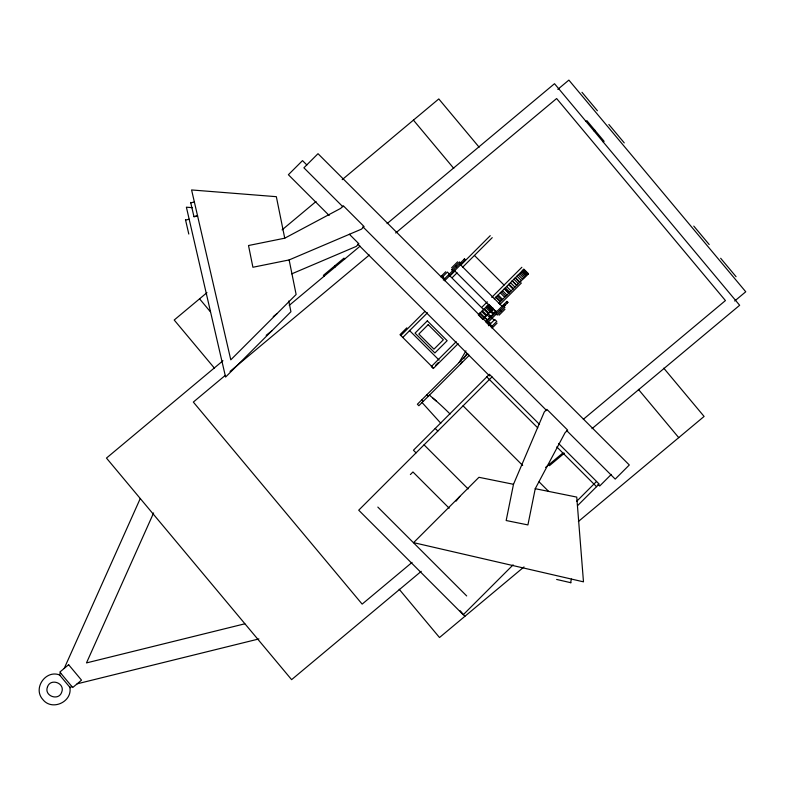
<?xml version="1.0" encoding="UTF-8"?>
<svg xmlns="http://www.w3.org/2000/svg" width="785" height="785" viewBox="0 0 785 785"><rect width="100%" height="100%" fill="white"/><g stroke="black" fill="none" stroke-linecap="round" stroke-linejoin="round"><path stroke-width="1.18" d="M513.498 484.296L506.168 520.524L527.913 524.92L535.242 488.692L565.053 432.731L567.663 430.121L546.89 409.348L544.28 411.958L513.498 484.296L478.938 477.3L413.597 542.641L583.481 581.842L576.749 497.091L535.242 488.692M570.607 582.666L571.431 579.065M64.223 668.408L140.23 498.593M153.605 512.939L86.487 662.913L244.802 623.81M459.186 362.435L465.956 350.846M460.667 363.916L461.904 361.807M463.749 358.647L466.82 353.378M456.095 501.124L459.833 496.405M440.67 276.791L445.723 271.738M442.671 276.762L447.371 272.061L449.344 274.034M451.601 267.832L457.576 261.856M452.739 270.648L451.748 269.657L459.451 261.954L460.442 262.946M443.339 280.049L464.494 258.893L465.476 259.874L444.595 280.765M450.551 275.358L454.731 271.188M460.648 265.271L490.242 235.677M452.317 277.547L457.066 272.807M462.62 267.253L492.224 237.649M406.826 327.845L399.997 334.675L433.114 367.802M400.821 335.509L424.656 311.665M402.774 337.462L427.472 312.773M481.961 307.18L487.318 301.823M491.753 297.387L521.858 267.283M494.236 298.859L523.831 269.265L528.315 273.739L498.818 303.236M456.203 341.691L431.318 366.566L433.281 368.528L458.165 343.644M435.675 365.231L438.236 362.67M482.736 318.887L493.353 308.269M491.322 310.732L493.255 308.799M499.81 304.58L521.407 282.983M485.503 321.654L496.13 311.037M486.082 322.252L506.973 301.371L507.954 302.353L487.004 323.312M488.231 321.546L489.408 323.332M488.084 324.647L490.095 322.635M488.525 325.746L494.786 319.475L496.768 321.457L491.214 327.002M499.064 315.197L504.99 309.27M492.038 328.159L497.091 323.106M467.821 353.799L417.385 404.246L418.866 405.727L469.302 355.281M492.009 376.898L358.716 510.191L463.258 614.733L513.115 564.866M410.369 474.552L412.949 471.971L449.187 508.199M576.749 501.242L596.551 481.44M577.642 505.569L599.161 484.051L558.528 443.427M611.309 474.405L599.691 486.013L597.954 484.286M206.965 292.648L174.201 320.015L214.54 368.293M282.08 229.877L316.031 201.51M342.191 179.657L438.795 98.93L479.135 147.207M222.94 360.757L106.466 458.077L291.608 679.653L421.231 571.343M289.233 305.365L360.079 246.166M387.084 223.597L554.514 83.701L739.656 305.277L591.988 428.659M557.811 89.353L568.88 80.099L745.75 291.775L734.682 301.018M225.334 375.338L193.336 402.077L362.15 604.116L412.037 562.433M230.044 371.403L369.333 255.017M395.679 232.998L556.624 98.527L725.438 300.567L583.324 419.308M586.042 121.43L586.905 120.713L604.107 141.3L603.243 142.016M593.931 130.869L594.785 130.153M60.739 673.196L59.179 674.501L70.228 687.719L71.788 686.414M545.604 467.418L563.071 452.827M564.405 453.171L549.431 465.682L548.715 464.818M524.007 566.927L439.502 637.528L399.173 589.25M578.378 521.495L704.096 416.442L663.757 368.165M273.249 316.59L277.026 313.598M266.164 335.323L271.826 330.838M284.739 238.189L340.7 208.378L343.31 205.768L364.083 226.541L361.473 229.151L289.135 259.933L252.907 267.263L248.511 245.519L284.739 238.189L276.34 196.682L191.589 189.95L230.79 359.834L296.131 294.493L289.135 259.933M291.735 273.857L356.272 246.392L358.882 243.782L349.364 234.254M77.116 683.833L258.922 638.931M190.765 202.824L194.366 202M193.934 216.572L197.545 215.747M197.594 215.983L193.993 216.817L190.667 202.412M185.564 220.065L189.175 219.231M192.443 207.672L186.388 207.191L225.589 377.065L290.931 311.733L288.762 301.008M59.895 675.09C45.913 669.242 32.548 688.249 42.773 699.435C51.957 711.485 73.034 701.712 69.767 686.914M556.614 579.438L571.019 582.764M429.444 395.149L436.509 401.223A280.147 251.337 45 0 1 450.08 414.019M432.996 398.162L436.509 401.233M523.821 269.265L528.305 273.749M523.664 269.432L528.168 273.887M523.33 269.765L527.814 274.24M522.869 270.226L527.353 274.701M522.221 270.874L526.696 275.358M521.466 271.63L525.94 276.104M520.504 272.581L524.988 277.066M519.474 273.612L523.958 278.096M518.237 274.858L522.712 279.342M516.942 276.153L521.426 280.628M515.441 277.654L519.915 282.139M515.186 277.9L519.67 282.384M513.92 279.175L518.394 283.66M512.281 280.814L516.756 285.298M512.173 280.912L516.658 285.397M510.446 282.639L514.931 287.124M508.965 284.131L513.439 288.615M508.513 284.582L512.988 289.066M506.619 286.476L511.094 290.96M474.434 255.439L504.068 285.073M505.305 287.791L509.789 292.265M504.519 288.576L508.994 293.06M504.255 288.841L508.739 293.315M502.488 290.607L506.973 295.082M501.379 291.706L505.864 296.19M500.271 292.825L504.745 297.309M464.357 259.03L465.348 260.012M506.835 301.509L507.826 302.49M463.964 259.423L464.946 260.404M506.443 301.901L507.424 302.882M498.151 294.944L502.626 299.428M497.268 295.827L501.743 300.312M504.039 304.295L505.03 305.286M496.12 296.975L500.594 301.46M495.845 297.24L500.33 301.725M460.54 262.838L461.531 263.829M503.018 305.316L504.009 306.307M503.95 306.356L504.941 307.347L497.239 315.05L496.257 314.059M460.147 264.427L502.164 306.435M500.104 310.212L501.095 311.194M455.604 265.811L456.585 266.792M495.796 311.36L488.78 304.315L478.291 314.795L482.775 319.279L488.339 313.715L483.854 309.231M454.221 270.354L496.238 312.371M451.797 269.608L452.788 270.589M492.097 309.957L487.613 305.473L491.891 310.163M487.004 306.081L491.488 310.566M491.047 310.575L493.824 313.343M486.621 306.474L491.106 310.948L488.869 313.186L484.394 308.701M490.252 311.37L493.019 314.137M485.709 307.386L490.193 311.861M488.025 313.598L490.792 316.365M449.177 275.192L483.756 309.771M489.801 315.815L494.128 320.143M486.965 314.657L489.732 317.425M482.373 310.723L486.857 315.197M481.666 311.429L486.15 315.904M484.531 317.091L487.299 319.858M484.384 317.228L487.161 320.005M480.047 313.048L484.522 317.533M479.949 313.146L484.433 317.621M441.68 275.771L444.653 278.734M490.095 324.176L492.067 326.148M306.837 164.948L302.5 160.621L288.389 174.721L329.15 215.482M342.927 206.818L303.903 167.804L318.013 153.693L629.305 464.985L615.205 479.095L566.642 430.533M362.866 226.767L546.703 410.594M539.521 424.42L489.389 374.288L413.44 450.237L416.06 452.847M357.764 244.096L489.565 375.897M486.778 376.898L537.774 427.894M556.781 446.9L596.551 486.671M409.377 330.387L439.1 360.109M463.062 405.835L522.682 465.456M539.099 481.872L548.597 491.371M426.863 394.757L428.345 396.239M421.643 399.987L423.125 401.469M435.224 428.453L437.834 431.063M424.057 444.85L468.115 488.918M377.83 507.081L466.692 595.943M440.827 423.272L422.065 402.528M581.989 92.296L597.395 110.734M608.856 124.462L624.261 142.899M693.783 226.09L709.189 244.527M720.65 258.255L736.065 276.693M413.43 120.125L453.769 168.402M638.401 389.36L678.731 437.637M344.703 259.011L343.987 258.147L323.4 275.349L324.117 276.202M334.557 266.036L335.274 266.89M199.567 298.83L210.429 311.822M460.216 610.769L464.867 616.333M185.476 219.653L188.802 234.058M47.473 686.944C43.783 695.961 58.708 701.437 61.711 692.164C65.41 683.146 50.475 677.681 47.473 686.944M427.325 320.859L415.049 333.134L434.87 352.956L447.146 340.69L427.325 320.859M428.208 324.647L418.837 334.027L433.977 349.168L443.358 339.797L428.208 324.647M68.638 664.718L59.817 672.088L72.711 687.523L81.522 680.153L68.638 664.718"/></g></svg>
